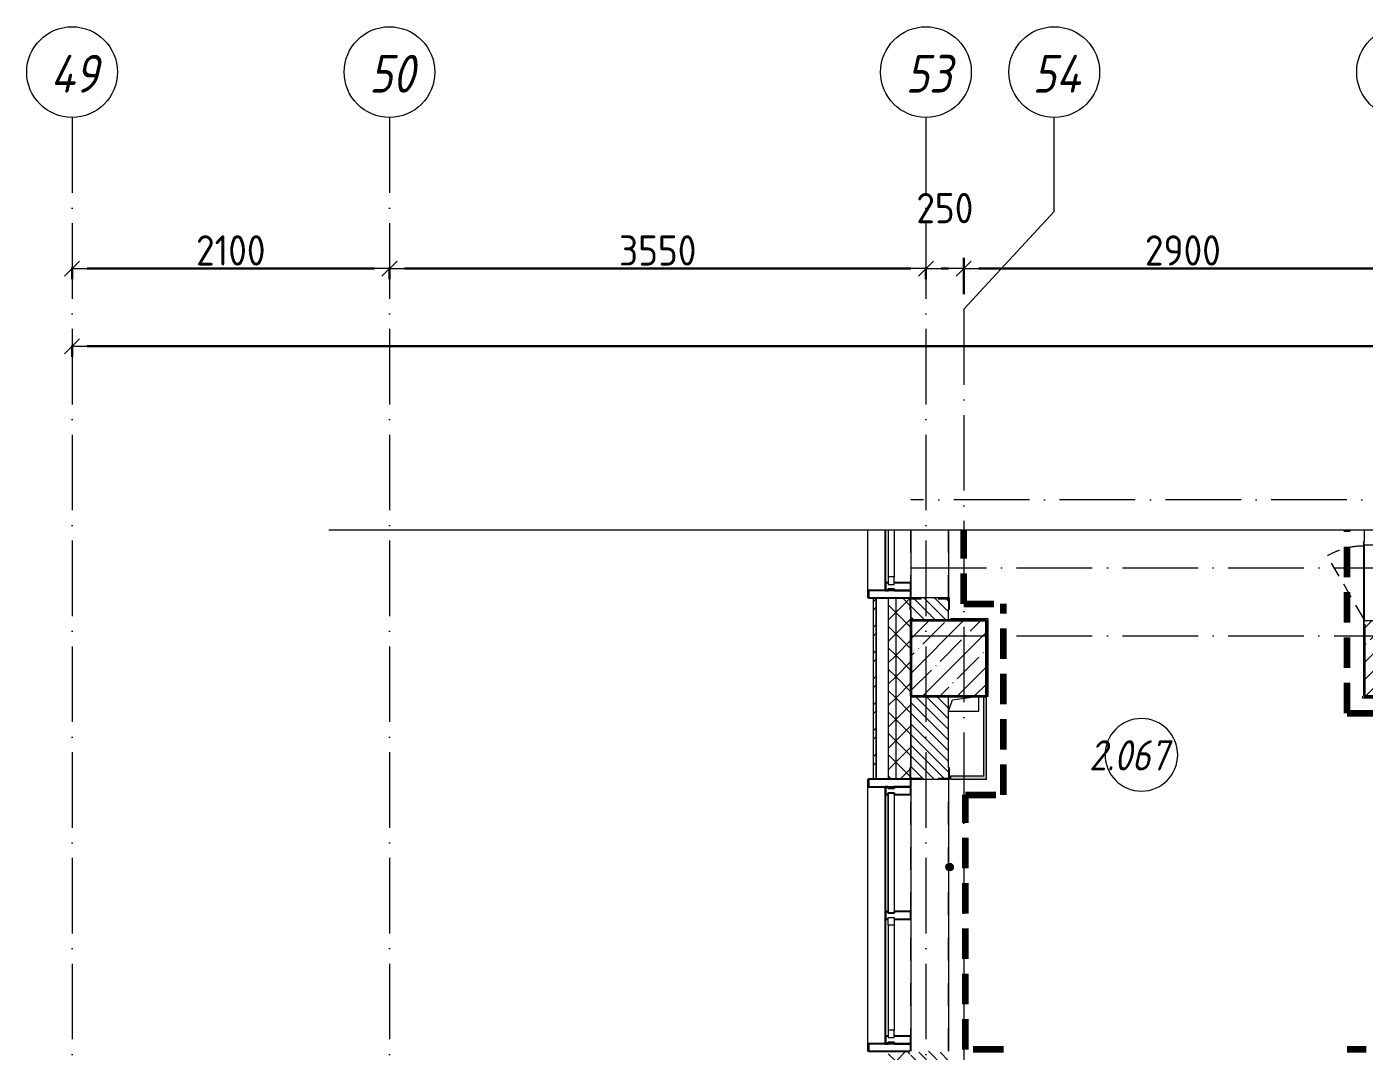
# Model space of a CAD drawing. Header units: millimetres. Extents: x -17017 to 628417, y -109036 to 199237.
# Drawn here: x 60930 to 69780, y -60815 to -54035 of the extents above; entities that cross this region are included whole.
import ezdxf

# ---------------------------------------------------------------- set-up
doc = ezdxf.new("R2010")
doc.units = ezdxf.units.MM
for name, pattern in [('200_ШТРИХ_ш1п0_6_', [160, 100, -60]), ('50_200_ШТРИХ_1Т_ш5_п1_п1_', [700, 500, -100, 0, -100]), ('Штрих короткий', [300, 150, -150]), ('Штриховая _2 мм - 1 мм_', [300, 200, -100])]:
    doc.linetypes.add(name, pattern=pattern)
for name, color, linetype, lineweight in [('0-1', 7, 'Continuous', 5), ('0-2', 7, 'Continuous', 9), ('Импосты витража', 7, 'Continuous', 9), ('Импосты витража-1', 7, 'Continuous', 25), ('Каркас_Импост', 7, 'Continuous', 13), ('Каркас_Импост-1', 7, 'Continuous', 9), ('Марки помещений', 7, 'Continuous', 9), ('Марки стен', 7, 'Continuous', 9), ('Несущие колонны', 7, 'Continuous', 9), ('Несущие колонны-1', 7, 'Continuous', 35), ('Обобщенные модели', 7, 'Continuous', 9), ('Общие ребра', 7, 'Continuous', 9), ('Окна', 7, 'Continuous', 9), ('Оси', 7, 'Continuous', 9), ('Оси-1', 7, 'Continuous', 20), ('Оси-2', 7, '50_200_ШТРИХ_1Т_ш5_п1_п1_', 9), ('Остекление-1', 7, 'Continuous', 9), ('Открывание в плане-2', 7, '200_ШТРИХ_ш1п0_6_', 9), ('Перемычка-1', 7, 'Штрих короткий', 9), ('Размеры', 7, 'Continuous', 15), ('Стены', 7, 'Continuous', 9), ('Стены-1', 7, 'Continuous', 13), ('стяжа', 7, 'Continuous', 30), ('Штриховка разреза-1', 7, 'Continuous', 9), ('Элементы узлов', 7, 'Continuous', 9)]:
    doc.layers.add(name, color=color, linetype=linetype, lineweight=lineweight)
doc.layers.add('СТ-1_1', color=7, linetype='Штриховая _2 мм - 1 мм_', lineweight=90, true_color=0x888888)
doc.layers.add('Штриховка разреза-3', color=7, linetype='Continuous', lineweight=9, true_color=0x0080ff)
doc.layers.get('0-2').off()
doc.styles.add('ISOCPEUR_I_1', font='isocpeui.ttf', dxfattribs={"width": 0.85, "height": 2.5})
doc.styles.add('ISOCPEUR_I_2', font='isocpeui.ttf', dxfattribs={"width": 0.85, "height": 2.3})
doc.styles.add('СПДС', font='isocpeur.ttf', dxfattribs={"width": 0.9})
doc.dimstyles.new('Размера А3', dxfattribs={"dimtxt": 200, "dimasz": 100, "dimexe": 70, "dimexo": 100, "dimgap": 20, "dimtad": 1, "dimdec": 0, "dimrnd": 10, "dimzin": 0, "dimdsep": 46, "dimtxsty": 'СПДС', "dimblk": 'ARROWHEAD_6', "dimcen": 1, "dimclrd": 256, "dimclre": 256, "dimclrt": 256, "dimazin": 0, "dimtfac": 1, "dimtdec": 0, "dimtmove": 2, "dimatfit": 3, "dimfxl": 1, "dimtolj": 1, "dimtzin": 0, "dimarcsym": 0})
pattern_1 = [(135, (0, 0), (-35.35534, -35.35534), [])]
pattern_2 = [(45, (0, 0), (-70.71068, 70.71068), []), (135, (0, 0), (-70.71068, -70.71068), [])]

# ---------------------------------------------------------------- blocks, each defined once
blk = doc.blocks.new('Ось сетки - Круг_Ø6_00__ISO-2_5_0_9K_-16731441-АИ2_02_План отделки стен 2-го этажа _Часть 2_')
at = {"layer": 'Оси-1'}
blk.add_circle((0, 0), 3, dxfattribs=at)
blk = doc.blocks.new('ARROWHEAD_6')
at = {"color": 0, "linetype": 'Continuous'}
for p, q in [((0, 0), (-1, 0)), ((-0.5, -0.5), (0.5, 0.5))]:
    blk.add_line(p, q, dxfattribs=at)
blk = doc.blocks.new('*D687')
at = {"layer": 'Defpoints', "color": 0, "transparency": 16777216}
for p in [(61229.9, -55529.4), (63329.9, -55529.4), (63329.9, -55635.4)]:
    blk.add_point(p, dxfattribs=at)
at = {"layer": 'Размеры', "lineweight": -2, "transparency": 16777216}
for p, q in [((61229.9, -55629.4), (61229.9, -55705.4)), ((61329.9, -55635.4), (63229.9, -55635.4)), ((63329.9, -55629.4), (63329.9, -55705.4))]:
    blk.add_line(p, q, dxfattribs=at)
at = {"layer": 'Размеры', "lineweight": -2, "transparency": 16777216, "xscale": 100, "yscale": 100, "zscale": 100, "rotation": 180}
blk.add_blockref('ARROWHEAD_6', (61229.9, -55635.4), dxfattribs=at)
at = {"layer": 'Размеры', "lineweight": -2, "transparency": 16777216, "xscale": 100, "yscale": 100, "zscale": 100}
blk.add_blockref('ARROWHEAD_6', (63329.9, -55635.4), dxfattribs=at)
at = {"layer": 'Размеры', "transparency": 16777216, "insert": (62279.9, -55515.4), "char_height": 200, "width": 2.3, "attachment_point": 5, "style": 'СПДС'}
blk.add_mtext('\\A1;2100', dxfattribs=at)
blk = doc.blocks.new('*D688')
at = {"layer": 'Defpoints', "color": 0, "transparency": 16777216}
for p in [(63329.9, -55529.4), (66879.9, -55529.4), (66879.9, -55635.4)]:
    blk.add_point(p, dxfattribs=at)
at = {"layer": 'Размеры', "lineweight": -2, "transparency": 16777216}
for p, q in [((63329.9, -55629.4), (63329.9, -55705.4)), ((63429.9, -55635.4), (66779.9, -55635.4)), ((66879.9, -55629.4), (66879.9, -55705.4))]:
    blk.add_line(p, q, dxfattribs=at)
at = {"layer": 'Размеры', "lineweight": -2, "transparency": 16777216, "xscale": 100, "yscale": 100, "zscale": 100, "rotation": 180}
blk.add_blockref('ARROWHEAD_6', (63329.9, -55635.4), dxfattribs=at)
at = {"layer": 'Размеры', "lineweight": -2, "transparency": 16777216, "xscale": 100, "yscale": 100, "zscale": 100}
blk.add_blockref('ARROWHEAD_6', (66879.9, -55635.4), dxfattribs=at)
at = {"layer": 'Размеры', "transparency": 16777216, "insert": (65104.9, -55515.4), "char_height": 200, "width": 2.488, "attachment_point": 5, "style": 'СПДС'}
blk.add_mtext('\\A1;3550', dxfattribs=at)
blk = doc.blocks.new('*D689')
at = {"layer": 'Defpoints', "color": 0, "transparency": 16777216}
for p in [(66879.9, -55529.4), (67129.9, -55635.4), (67129.9, -55905.1)]:
    blk.add_point(p, dxfattribs=at)
at = {"layer": 'Размеры', "lineweight": -2, "transparency": 16777216}
for p, q in [((67129.9, -55805.1), (67129.9, -55565.4)), ((66879.9, -55629.4), (66879.9, -55705.4)), ((66979.9, -55635.4), (67029.9, -55635.4))]:
    blk.add_line(p, q, dxfattribs=at)
at = {"layer": 'Размеры', "lineweight": -2, "transparency": 16777216, "xscale": 100, "yscale": 100, "zscale": 100, "rotation": 180}
blk.add_blockref('ARROWHEAD_6', (66879.9, -55635.4), dxfattribs=at)
at = {"layer": 'Размеры', "lineweight": -2, "transparency": 16777216, "xscale": 100, "yscale": 100, "zscale": 100}
blk.add_blockref('ARROWHEAD_6', (67129.9, -55635.4), dxfattribs=at)
at = {"layer": 'Размеры', "transparency": 16777216, "insert": (67004.9, -55235.4), "char_height": 200, "width": 1.866, "attachment_point": 5, "style": 'СПДС'}
blk.add_mtext('\\A1;250', dxfattribs=at)
blk = doc.blocks.new('*D690')
at = {"layer": 'Defpoints', "color": 0, "transparency": 16777216}
for p in [(70029.9, -55529.4), (70029.9, -55635.4), (67129.9, -55905.1)]:
    blk.add_point(p, dxfattribs=at)
at = {"layer": 'Размеры', "lineweight": -2, "transparency": 16777216}
for p, q in [((67129.9, -55805.1), (67129.9, -55565.4)), ((67229.9, -55635.4), (69929.9, -55635.4)), ((70029.9, -55629.4), (70029.9, -55705.4))]:
    blk.add_line(p, q, dxfattribs=at)
at = {"layer": 'Размеры', "lineweight": -2, "transparency": 16777216, "xscale": 100, "yscale": 100, "zscale": 100, "rotation": 180}
blk.add_blockref('ARROWHEAD_6', (67129.9, -55635.4), dxfattribs=at)
at = {"layer": 'Размеры', "lineweight": -2, "transparency": 16777216, "xscale": 100, "yscale": 100, "zscale": 100}
blk.add_blockref('ARROWHEAD_6', (70029.9, -55635.4), dxfattribs=at)
at = {"layer": 'Размеры', "transparency": 16777216, "insert": (68579.9, -55515.4), "char_height": 200, "width": 2.488, "attachment_point": 5, "style": 'СПДС'}
blk.add_mtext('\\A1;2900', dxfattribs=at)
blk = doc.blocks.new('*D699')
at = {"layer": 'Defpoints', "color": 0, "transparency": 16777216}
for p in [(61229.9, -56043.7), (93429.9, -56043.7), (93429.9, -56149.8)]:
    blk.add_point(p, dxfattribs=at)
at = {"layer": 'Размеры', "lineweight": -2, "transparency": 16777216}
for p, q in [((61229.9, -56143.7), (61229.9, -56219.8)), ((61329.9, -56149.8), (93329.9, -56149.8)), ((93429.9, -56143.7), (93429.9, -56219.8))]:
    blk.add_line(p, q, dxfattribs=at)
at = {"layer": 'Размеры', "lineweight": -2, "transparency": 16777216, "xscale": 100, "yscale": 100, "zscale": 100, "rotation": 180}
blk.add_blockref('ARROWHEAD_6', (61229.9, -56149.8), dxfattribs=at)
at = {"layer": 'Размеры', "lineweight": -2, "transparency": 16777216, "xscale": 100, "yscale": 100, "zscale": 100}
blk.add_blockref('ARROWHEAD_6', (93429.9, -56149.8), dxfattribs=at)
at = {"layer": 'Размеры', "transparency": 16777216, "insert": (77329.9, -56029.8), "char_height": 200, "width": 3.111, "attachment_point": 5, "style": 'СПДС'}
blk.add_mtext('\\A1;32200', dxfattribs=at)
blk = doc.blocks.new('BSC_Колонна _Прямоугольная - 500х500-V129-АИ2_02_План отделки стен 2-го этажа _Часть 2_')
at = {"layer": 'Несущие колонны'}
h = blk.add_hatch(dxfattribs=at)
h.set_pattern_fill('FP_128', color=256, style=0, pattern_type=2)
h.set_pattern_definition([(315, (-48000, 77100), (114.04925, 114.04925), []), (315, (-48000, 76985.95), (114.04925, 114.04925), [201.613, -40.323, 3.353, -36.97])])
h.paths.add_polyline_path([(-250, 250), (-250, -250), (250, -250), (250, 250)], flags=0)
at = {"layer": 'Несущие колонны-1'}
for p, q in [((250, 250), (-250, 250)), ((-250, 250), (-250, -250)), ((250, -250), (250, 250)), ((-250, -250), (250, -250))]:
    blk.add_line(p, q, dxfattribs=at)
blk = doc.blocks.new('BSC_Колонна _Прямоугольная - 500х500-25978818-АИ2_02_План отделки стен 2-го этажа _Часть 2_')
at = {"layer": 'Несущие колонны'}
h = blk.add_hatch(dxfattribs=at)
h.set_pattern_fill('FP_129', color=256, style=0, pattern_type=2)
h.set_pattern_definition([(45, (-80100, -48000), (-114.04925, 114.04925), []), (45, (-79985.95, -48000), (-114.04925, 114.04925), [201.613, -40.323, 3.353, -36.97])])
h.paths.add_polyline_path([(-250, -250), (250, -250), (250, 250), (-250, 250), (-250, 226)], flags=0)
at = {"layer": 'Несущие колонны-1'}
for p, q in [((-250, 226), (-250, -250)), ((250, 250), (-50, 250)), ((250, -250), (250, 250)), ((-250, -250), (250, -250))]:
    blk.add_line(p, q, dxfattribs=at)
blk = doc.blocks.new('Проем_Дверь_Прямоугольный - 1800х2700h_оконные проемы-V166-АИ2_02_План отделки стен 2-го этажа _Часть 2_')
at = {"layer": 'Перемычка-1'}
for p, q in [((900, 125), (450, 125)), ((900, -125), (450, -125))]:
    blk.add_line(p, q, dxfattribs=at)
blk = doc.blocks.new('Проем_Дверь_Прямоугольный - 1800х2700h_оконные проемы-25805030-АИ2_02_План отделки стен 2-го этажа _Часть 2_')
at = {"layer": 'Перемычка-1'}
for p, q in [((900, 125), (-900, 125)), ((900, -125), (-900, -125))]:
    blk.add_line(p, q, dxfattribs=at)
blk = doc.blocks.new('PNS_Панель прямоугольная2 - Нр_Стекло - 40мм-V167-АИ2_02_План отделки стен 2-го этажа _Часть 2_')
at = {"layer": 'Каркас_Импост'}
for p, q in [((397.5, 40), (347.5, 40)), ((347.5, 40), (347.5, 0)), ((397.5, 0), (397.5, 40)), ((347.5, 0), (397.5, 0))]:
    blk.add_line(p, q, dxfattribs=at)
at = {"layer": 'Каркас_Импост-1'}
for p, q in [((37.5, 40), (347.5, 40)), ((37.5, 0), (347.5, 0))]:
    blk.add_line(p, q, dxfattribs=at)
blk = doc.blocks.new('Прямоугольный импост - Импост структурный с накладкой - 150мм-V168-АИ2_02_План отделки стен 2-го этажа _Часть 2_')
at = {"layer": 'Импосты витража'}
for p, q in [((76683, 48850), (76683, 48500)), ((76850, 48850), (76850, 48500))]:
    blk.add_line(p, q, dxfattribs=at)
blk = doc.blocks.new('Прямоугольный импост - Импост структурный с накладкой - 150мм-V150-АИ2_02_План отделки стен 2-го этажа _Часть 2_')
at = {"layer": 'Импосты витража-1'}
for p, q in [((-25, 0), (-25, 17)), ((-25, 17), (25, 17)), ((25, 0), (15, 0)), ((15, 0), (15, -40)), ((25, 17), (25, 0)), ((-25, -150), (-25, -40)), ((15, -40), (25, -40)), ((25, -40), (25, -150)), ((25, -150), (-25, -150))]:
    blk.add_line(p, q, dxfattribs=at)
blk = doc.blocks.new('Прямоугольный импост - Откос НВФ_50х280 мм-25993834-АИ2_02_План отделки стен 2-го этажа _Часть 2_')
at = {"layer": 'Импосты витража-1'}
for p, q in [((-50, 130), (0, 130)), ((-50, -150), (-50, 130)), ((0, 130), (0, -144)), ((0, -150), (-50, -150))]:
    blk.add_line(p, q, dxfattribs=at)
blk = doc.blocks.new('PNS_Панель прямоугольная2 - Нр_Стекло - 40мм-26243474-АИ2_02_План отделки стен 2-го этажа _Часть 2_')
at = {"layer": 'Каркас_Импост'}
for p, q in [((-397.5, 0), (-397.5, 40)), ((-397.5, 40), (-347.5, 40)), ((-347.5, 40), (-347.5, 0)), ((397.5, 40), (347.5, 40)), ((347.5, 40), (347.5, 0)), ((397.5, 0), (397.5, 40)), ((-347.5, 0), (-397.5, 0)), ((347.5, 0), (397.5, 0))]:
    blk.add_line(p, q, dxfattribs=at)
at = {"layer": 'Каркас_Импост-1'}
for p, q in [((-347.5, 40), (347.5, 40)), ((-347.5, 0), (347.5, 0))]:
    blk.add_line(p, q, dxfattribs=at)
blk = doc.blocks.new('Прямоугольный импост - Импост структурный с накладкой - 150мм-25647633-АИ2_02_План отделки стен 2-го этажа _Часть 2_')
at = {"layer": 'Импосты витража-1'}
for p, q in [((-25, 0), (-25, 17)), ((-25, 17), (25, 17)), ((-15, 0), (-25, 0)), ((-15, -40), (-15, 0)), ((25, 17), (25, 0)), ((-25, -150), (-25, -40)), ((-25, -40), (-15, -40)), ((25, -40), (25, -150)), ((25, -150), (-25, -150))]:
    blk.add_line(p, q, dxfattribs=at)
blk = doc.blocks.new('Прямоугольный импост - Импост структурный с накладкой - 150мм-25647642-АИ2_02_План отделки стен 2-го этажа _Часть 2_')
at = {"layer": 'Импосты витража'}
for p, q in [((42475, -100), (43250, -100)), ((42475, -267), (43250, -267))]:
    blk.add_line(p, q, dxfattribs=at)
blk = doc.blocks.new('PNS_Панель прямоугольная1 - Нр_Стекло - 40мм-25259299-АИ2_02_План отделки стен 2-го этажа _Часть 2_')
at = {"layer": 'Остекление-1'}
for p, q in [((-387.5, 40), (387.5, 40)), ((-397.5, 0), (397.5, 0)), ((387.5, 0), (-387.5, 0))]:
    blk.add_line(p, q, dxfattribs=at)
blk = doc.blocks.new('Прямоугольный импост - Импост структурный с накладкой - 150мм-25647644-АИ2_02_План отделки стен 2-го этажа _Часть 2_')
at = {"layer": 'Импосты витража-1'}
for p, q in [((-25, 0), (-25, 17)), ((-25, 17), (25, 17)), ((-15, 0), (-25, 0)), ((-15, -40), (-15, 0)), ((25, 0), (15, 0)), ((15, 0), (15, -40)), ((25, 17), (25, 0)), ((-25, -150), (-25, -40)), ((-25, -40), (-15, -40)), ((15, -40), (25, -40)), ((25, -40), (25, -150)), ((25, -150), (-25, -150))]:
    blk.add_line(p, q, dxfattribs=at)
blk = doc.blocks.new('Прямоугольный импост - Откос НВФ_50х280 мм-25993838-АИ2_02_План отделки стен 2-го этажа _Часть 2_')
at = {"layer": 'Импосты витража-1'}
for p, q in [((0, 130), (-50, 130)), ((-50, 130), (-50, -150)), ((0, -144), (0, 130)), ((-50, -150), (0, -150))]:
    blk.add_line(p, q, dxfattribs=at)
blk = doc.blocks.new('Фахверк_СКБ_Уголок - 250_2700_1-27501432-АИ2_02_План отделки стен 2-го этажа _Часть 2_')
at = {"layer": 'Обобщенные модели'}
for p, q in [((200, 181), (125, 181)), ((125, 181), (125, 106)), ((200, 175), (200, 181)), ((125, 106), (131, 106)), ((131, 106), (131, 175)), ((131, 175), (200, 175)), ((131, -6), (125, -6)), ((125, -6), (125, -81)), ((125, -81), (200, -81)), ((131, -75), (131, -6)), ((200, -75), (131, -75)), ((200, -81), (200, -75))]:
    blk.add_line(p, q, dxfattribs=at)
blk = doc.blocks.new('Фахверк_СКБ_Уголок - 250_2700-27497298-АИ2_02_План отделки стен 2-го этажа _Часть 2_')
at = {"layer": 'Обобщенные модели'}
for p, q in [((200, 181), (125, 181)), ((125, 181), (125, 106)), ((200, 175), (200, 181)), ((125, 106), (131, 106)), ((131, 106), (131, 175)), ((131, 175), (200, 175)), ((131, -6), (125, -6)), ((125, -6), (125, -81)), ((125, -81), (200, -81)), ((131, -75), (131, -6)), ((200, -75), (131, -75)), ((200, -81), (200, -75))]:
    blk.add_line(p, q, dxfattribs=at)
blk = doc.blocks.new('AR_Отверстие Ниша - Лючок-32401976-АИ2_02_План отделки стен 2-го этажа _Часть 2_')
at = {"layer": 'Окна'}
for p, q in [((250, 100), (-250, 100)), ((-250, 100), (-250, -100)), ((250, -100), (250, 100)), ((-250, -100), (250, -100))]:
    blk.add_line(p, q, dxfattribs=at)
blk = doc.blocks.new('Л_Общий_Лючок - Лючок-29684560-АИ2_02_План отделки стен 2-го этажа _Часть 2_')
at = {"layer": 'Окна'}
for p, q in [((524, 6), (-24, 6)), ((-24, 6), (-24, 0)), ((-24, 0), (0, 0)), ((500, 0), (524, 0)), ((524, 6), (524, 0))]:
    blk.add_line(p, q, dxfattribs=at)
at = {"layer": 'Открывание в плане-2'}
blk.add_line((16.4, 6), (428.6, 244), dxfattribs=at)
blk.add_arc((6, 0), 488, 0.70805, 30, dxfattribs=at)
blk = doc.blocks.new('AR_Отверстие прямоугольное _в плите_ - AR_Отверстие прямоугольное _в плите_-V209-АИ2_02_План отделки стен 2-го этажа _Часть 2_')
at = {"layer": 'Обобщенные модели'}
for p, q in [((-100, -50), (-75, 25)), ((-75, 25), (100, 50)), ((100, -50), (100, 50)), ((-100, -50), (100, -50))]:
    blk.add_line(p, q, dxfattribs=at)
blk = doc.blocks.new('Отлив_СКБ - Отлив витража_120_НВФ-V242-АИ2_02_План отделки стен 2-го этажа _Часть 2_')
at = {"layer": 'Окна'}
for p, q in [((0, 113), (0, 120)), ((450, 120), (0, 120)), ((50, 2), (450, 2))]:
    blk.add_line(p, q, dxfattribs=at)
blk = doc.blocks.new('Отлив_СКБ - Отлив витража_120_НВФ-31885689-АИ2_02_План отделки стен 2-го этажа _Часть 2_')
at = {"layer": 'Окна'}
for p, q in [((0, 113), (0, 120)), ((1800, 120), (0, 120)), ((1800, 120), (1800, 113)), ((50, 2), (1750, 2))]:
    blk.add_line(p, q, dxfattribs=at)
blk = doc.blocks.new('0125-Р-ОО-Ш2-АР-о_23_10_2024_rvt-1-АИ2_02_План отделки стен 2-го этажа _Часть 2_')
at = {"layer": 'Штриховка разреза-1'}
h = blk.add_hatch(dxfattribs=at)
h.set_pattern_fill('FP_80', color=256, style=0, pattern_type=2)
h.set_pattern_definition([(45, (0, 0), (-85.53659, 85.53659), []), (45, (57.02, 0), (-85.53659, 85.53659), [])])
h.paths.add_polyline_path([(76600, 44920), (76620, 44920), (76620, 45400), (76600, 45400)], flags=0)
h.paths.add_polyline_path([(76620, 47200), (76620, 48400), (76600, 48400), (76600, 47200)], flags=0)
h = blk.add_hatch(dxfattribs=at)
h.set_pattern_fill('FP_81', color=256, style=0, pattern_type=2)
h.set_pattern_definition(pattern_2)
h.paths.add_polyline_path([(76750, 44750), (76750, 45400), (76700, 45400), (76700, 44750)], flags=0)
h.paths.add_polyline_path([(76700, 47200), (76750, 47200), (76750, 48400), (76700, 48400), (76700, 47618.9)], flags=0)
h = blk.add_hatch(dxfattribs=at)
h.set_pattern_fill('FP_81', color=256, style=0, pattern_type=2)
h.set_pattern_definition(pattern_2)
h.paths.add_polyline_path([(76750, 44750), (76850, 44750), (76850, 45325), (76844, 45325), (76844, 45400), (76750, 45400), (76750, 44846.8)], flags=0)
h.paths.add_polyline_path([(76750, 47200), (76844, 47200), (76844, 47275), (76850, 47275), (76850, 48325), (76844, 48325), (76844, 48400), (76750, 48400), (76750, 47618.9)], flags=0)
h = blk.add_hatch(dxfattribs=at)
h.set_pattern_fill('FP_2', color=256, style=0, pattern_type=2)
h.set_pattern_definition(pattern_1)
h.paths.add_polyline_path([(77038.4, 48250), (77100, 48250), (77100, 48394), (77031, 48394), (77031, 48400), (76919, 48400), (76919, 48394), (76850, 48394), (76850, 48250), (76919, 48250)], flags=0)
h = blk.add_hatch(dxfattribs=at)
h.set_pattern_fill('FP_2', color=256, style=0, pattern_type=2)
h.set_pattern_definition(pattern_1)
h.paths.add_polyline_path([(76919, 45300), (77100, 45300), (77100, 45394), (77031, 45394), (77031, 45400), (76919, 45400), (76919, 45394), (76850, 45394), (76850, 45300)], flags=0)
h.paths.add_polyline_path([(77031, 47200), (77031, 47206), (77100, 47206), (77100, 47750), (76850, 47750), (76850, 47206), (76919, 47206), (76919, 47200)], flags=0)
at = {"layer": 'Общие ребра'}
for p, q in [((76620, 47200), (76620, 48400)), ((76620, 48400), (76620, 47200)), ((76700, 48400), (76700, 47200)), ((76750, 48400), (76750, 47200)), ((76850, 48325), (76850, 48250)), ((76850, 48250), (76850, 48325)), ((76850, 47750), (76850, 47275)), ((76850, 47275), (76850, 47750))]:
    blk.add_line(p, q, dxfattribs=at)
at = {"layer": 'Стены'}
for p, q in [((77100, 48850), (77100, 48400)), ((77100, 47200), (77100, 45400))]:
    blk.add_line(p, q, dxfattribs=at)
at = {"layer": 'Стены-1'}
for p, q in [((79850, 48850), (79850, 48774)), ((76620, 48400), (76600, 48400)), ((76600, 48400), (76600, 47200)), ((76844, 48400), (76620, 48400)), ((77031, 48400), (76919, 48400)), ((77100, 48250), (77100, 48325)), ((77100, 47275), (77100, 47750)), ((76600, 47200), (76620, 47200)), ((76620, 47200), (76844, 47200)), ((76919, 47200), (77031, 47200))]:
    blk.add_line(p, q, dxfattribs=at)
at = {"layer": '0-2'}
for name, p, rotation in [('Отлив_СКБ - Отлив витража_120_НВФ-V242-АИ2_02_План отделки стен 2-го этажа _Часть 2_', (76683, 48400), 90), ('PNS_Панель прямоугольная2 - Нр_Стекло - 40мм-V167-АИ2_02_План отделки стен 2-го этажа _Часть 2_', (76700, 48887.5), 269.9999999999966), ('Проем_Дверь_Прямоугольный - 1800х2700h_оконные проемы-V166-АИ2_02_План отделки стен 2-го этажа _Часть 2_', (76975, 49300), 269.9999999999999), ('Л_Общий_Лючок - Лючок-29684560-АИ2_02_План отделки стен 2-го этажа _Часть 2_', (79850, 48250), 89.9999999999999), ('AR_Отверстие Ниша - Лючок-32401976-АИ2_02_План отделки стен 2-го этажа _Часть 2_', (79950, 48500), 269.9999999999999), ('Фахверк_СКБ_Уголок - 250_2700_1-27501432-АИ2_02_План отделки стен 2-го этажа _Часть 2_', (76925, 48525), 269.9999999999999), ('BSC_Колонна _Прямоугольная - 500х500-V129-АИ2_02_План отделки стен 2-го этажа _Часть 2_', (77100, 48000), 89.9999999999999), ('Фахверк_СКБ_Уголок - 250_2700-27497298-АИ2_02_План отделки стен 2-го этажа _Часть 2_', (77025, 47075), 89.99999999999991), ('Отлив_СКБ - Отлив витража_120_НВФ-31885689-АИ2_02_План отделки стен 2-го этажа _Часть 2_', (76683, 45400), 90), ('Прямоугольный импост - Откос НВФ_50х280 мм-25993838-АИ2_02_План отделки стен 2-го этажа _Часть 2_', (76700, 47200), 89.99999999999659), ('Проем_Дверь_Прямоугольный - 1800х2700h_оконные проемы-25805030-АИ2_02_План отделки стен 2-го этажа _Часть 2_', (76975, 46300), 269.9999999999999), ('Прямоугольный импост - Импост структурный с накладкой - 150мм-25647642-АИ2_02_План отделки стен 2-го этажа _Часть 2_', (76950, 89575), 269.9999999999988), ('PNS_Панель прямоугольная1 - Нр_Стекло - 40мм-25259299-АИ2_02_План отделки стен 2-го этажа _Часть 2_', (76700, 46712.5), 269.9999999999966), ('Прямоугольный импост - Импост структурный с накладкой - 150мм-25647642-АИ2_02_План отделки стен 2-го этажа _Часть 2_', (76950, 88750), 269.9999999999988), ('PNS_Панель прямоугольная2 - Нр_Стекло - 40мм-26243474-АИ2_02_План отделки стен 2-го этажа _Часть 2_', (76700, 45887.5), 269.9999999999966)]:
    blk.add_blockref(name, p, dxfattribs=dict(at, rotation=rotation))
for name, p in [('Прямоугольный импост - Импост структурный с накладкой - 150мм-V168-АИ2_02_План отделки стен 2-го этажа _Часть 2_', (0, 0)), ('BSC_Колонна _Прямоугольная - 500х500-25978818-АИ2_02_План отделки стен 2-го этажа _Часть 2_', (80100, 48000)), ('AR_Отверстие прямоугольное _в плите_ - AR_Отверстие прямоугольное _в плите_-V209-АИ2_02_План отделки стен 2-го этажа _Часть 2_', (77200, 47700))]:
    blk.add_blockref(name, p, dxfattribs=at)
at = {"layer": '0-2', "extrusion": (0, 0, -1), "rotation": 270.0000000000034}
for name, p in [('Прямоугольный импост - Импост структурный с накладкой - 150мм-V150-АИ2_02_План отделки стен 2-го этажа _Часть 2_', (-76700, 48475)), ('Прямоугольный импост - Откос НВФ_50х280 мм-25993834-АИ2_02_План отделки стен 2-го этажа _Часть 2_', (-76700, 48400)), ('Прямоугольный импост - Импост структурный с накладкой - 150мм-25647644-АИ2_02_План отделки стен 2-го этажа _Часть 2_', (-76700, 47125)), ('Прямоугольный импост - Импост структурный с накладкой - 150мм-25647633-АИ2_02_План отделки стен 2-го этажа _Часть 2_', (-76700, 46300)), ('Прямоугольный импост - Импост структурный с накладкой - 150мм-V150-АИ2_02_План отделки стен 2-го этажа _Часть 2_', (-76700, 45475)), ('Прямоугольный импост - Откос НВФ_50х280 мм-25993834-АИ2_02_План отделки стен 2-го этажа _Часть 2_', (-76700, 45400))]:
    blk.add_blockref(name, p, dxfattribs=at)
blk = doc.blocks.new('DET_Линия разрыва - По умолчанию-18881922-АИ2_02_План отделки стен 2-го этажа _Часть 2_')
at = {"layer": 'Элементы узлов'}
blk.add_line((16354.1, 0), (224.2, 0), dxfattribs=at)
blk = doc.blocks.new('AI_Марка_Помещение_х1__Общий_E___ISO-2_1K_ - Номер-16210215-АИ2_02_План отделки стен 2-го этажа _Часть 2_')
at = {"layer": 'Марки помещений'}
for start, end in [(360, 180), (180, 360)]:
    blk.add_arc((0.039, 0.312), 2.4, start, end, dxfattribs=at)
blk = doc.blocks.new('2ч2эт')
at = {"layer": 'Марки стен'}
h = blk.add_hatch(color=256, dxfattribs=at)
edge = h.paths.add_edge_path(flags=0)
edge.add_arc((67035.9, -59596.7), 25, 0, 360)
at = {"layer": 'Штриховка разреза-3'}
for points in [[(67279.9, -58995.3), (67279.9, -58465.3), (67259.9, -58465.3), (67259.9, -58995.3)], [(67041.9, -59015.3), (67279.9, -59015.3), (67279.9, -58995.3), (67041.9, -58995.3)]]:
    blk.add_hatch(color=256, dxfattribs=at).paths.add_polyline_path(points, flags=0)
at = {"layer": 'Марки стен'}
blk.add_circle((67035.9, -59596.7), 25, dxfattribs=at)
at = {"layer": 'Общие ребра'}
blk.add_line((67041.9, -58995.3), (67041.9, -59015.3), dxfattribs=at)
at = {"layer": 'Оси'}
for p, q in [((67728.9, -55257), (67728.9, -54635.1)), ((67129.9, -55905.1), (67728.9, -55257))]:
    blk.add_line(p, q, dxfattribs=at)
at = {"layer": 'СТ-1_1'}
for p, q in [((67129.9, -57853.3), (67129.9, -57365.3)), ((69667.9, -58577.3), (69667.9, -57365.3)), ((67129.9, -57853.3), (67391.9, -57853.3)), ((67391.9, -59117.3), (67391.9, -57853.3)), ((69667.9, -58577.3), (80917.9, -58577.3)), ((67141.9, -60803.3), (67141.9, -59117.3)), ((67141.9, -59117.3), (67391.9, -59117.3)), ((67391.9, -60803.3), (67141.9, -60803.3)), ((67391.9, -61103.3), (67391.9, -60803.3)), ((70391.9, -60803.3), (69667.9, -60803.3)), ((69667.9, -61103.3), (69667.9, -60803.3))]:
    blk.add_line(p, q, dxfattribs=at)
at = {"layer": 'Стены-1'}
for p, q in [((67291.9, -57953.3), (67041.9, -57953.3)), ((67291.9, -58465.3), (67291.9, -57953.3)), ((67259.9, -58465.3), (67259.9, -58995.3)), ((67279.9, -59015.3), (67279.9, -58465.3)), ((67279.9, -58465.3), (67291.9, -58465.3)), ((69767.9, -58465.3), (69767.9, -58477.3)), ((69767.9, -58477.3), (75923.9, -58477.3)), ((67259.9, -58995.3), (67041.9, -58995.3)), ((67041.9, -59015.3), (67279.9, -59015.3))]:
    blk.add_line(p, q, dxfattribs=at)
at = {"layer": '0-1'}
blk.add_blockref('0125-Р-ОО-Ш2-АР-о_23_10_2024_rvt-1-АИ2_02_План отделки стен 2-го этажа _Часть 2_', (-10070.1, -106215.3), dxfattribs=at)
at = {"layer": 'Марки помещений', "xscale": 99.99999999999993, "yscale": 99.99999999999993, "zscale": 99.99999999999993}
blk.add_blockref('AI_Марка_Помещение_х1__Общий_E___ISO-2_1K_ - Номер-16210215-АИ2_02_План отделки стен 2-го этажа _Часть 2_', (68301.5, -58884.7), dxfattribs=at)
at = {"layer": 'Элементы узлов', "rotation": 180}
blk.add_blockref('DET_Линия разрыва - По умолчанию-18881922-АИ2_02_План отделки стен 2-го этажа _Часть 2_', (79282.9, -57365.3), dxfattribs=at)
at = {"layer": 'Марки помещений', "insert": (67958.9, -58756.8), "char_height": 200, "width": 785.654, "attachment_point": 1, "style": 'ISOCPEUR_I_2'}
blk.add_mtext('2.067', dxfattribs=at)
blk = doc.blocks.new('ось2эт')
at = {"layer": 'Оси-2'}
for p, q in [((61229.9, -54635.1), (61229.9, -107165.9)), ((63329.9, -54635.1), (63329.9, -107165.9)), ((66879.9, -54635.1), (66879.9, -91965.3)), ((67129.9, -55905.1), (67129.9, -91965.3)), ((94868.3, -57165.3), (66779.9, -57165.3)), ((66779.9, -57615.3), (96138.3, -57615.3)), ((66779.9, -58065.3), (94868.3, -58065.3))]:
    blk.add_line(p, q, dxfattribs=at)
at = {"layer": 'Оси-1', "xscale": 99.99999999999993, "yscale": 99.99999999999993, "zscale": 99.99999999999993, "rotation": 180}
for p in [(61229.9, -54335.1), (63329.9, -54335.1), (66879.9, -54335.1), (67728.9, -54335.1), (70029.9, -54335.1)]:
    blk.add_blockref('Ось сетки - Круг_Ø6_00__ISO-2_5_0_9K_-16731441-АИ2_02_План отделки стен 2-го этажа _Часть 2_', p, dxfattribs=at)
at = {"layer": 'Оси', "char_height": 250, "attachment_point": 1, "style": 'ISOCPEUR_I_1'}
for s, insert, width in [('49', (61086.6, -54221.1), 425.696), ('50', (63195.6, -54221.1), 404.05), ('53', (66745.6, -54221.1), 404.05), ('54', (67585.5, -54221.1), 425.696)]:
    blk.add_mtext(s, dxfattribs=dict(at, insert=insert, width=width))
at = {"layer": 'Размеры'}
for base, p1, p2, picture, middle in [((67129.9, -55635.4), (66879.9, -55529.4), (67129.9, -55905.1), '*D689', (67004.9, -55235.4)), ((63329.9, -55635.4), (61229.9, -55529.4), (63329.9, -55529.4), '*D687', (62279.9, -55515.4)), ((66879.9, -55635.4), (63329.9, -55529.4), (66879.9, -55529.4), '*D688', (65104.9, -55515.4)), ((70029.9, -55635.4), (67129.9, -55905.1), (70029.9, -55529.4), '*D690', (68579.9, -55515.4)), ((93429.9, -56149.8), (61229.9, -56043.7), (93429.9, -56043.7), '*D699', (77329.9, -56029.8))]:
    dim = blk.add_linear_dim(base=base, p1=p1, p2=p2, dimstyle='Размера А3', dxfattribs=at)
    dim.commit()
    dim.dimension.update_dxf_attribs({"geometry": picture, "text_midpoint": middle})

msp = doc.modelspace()

# ---------------------------------------------------------------- block references
at = {"layer": 'стяжа'}
for name in ['ось2эт', '2ч2эт']:
    msp.add_blockref(name, (0, 0), dxfattribs=at)

doc.saveas('drawing.dxf')
